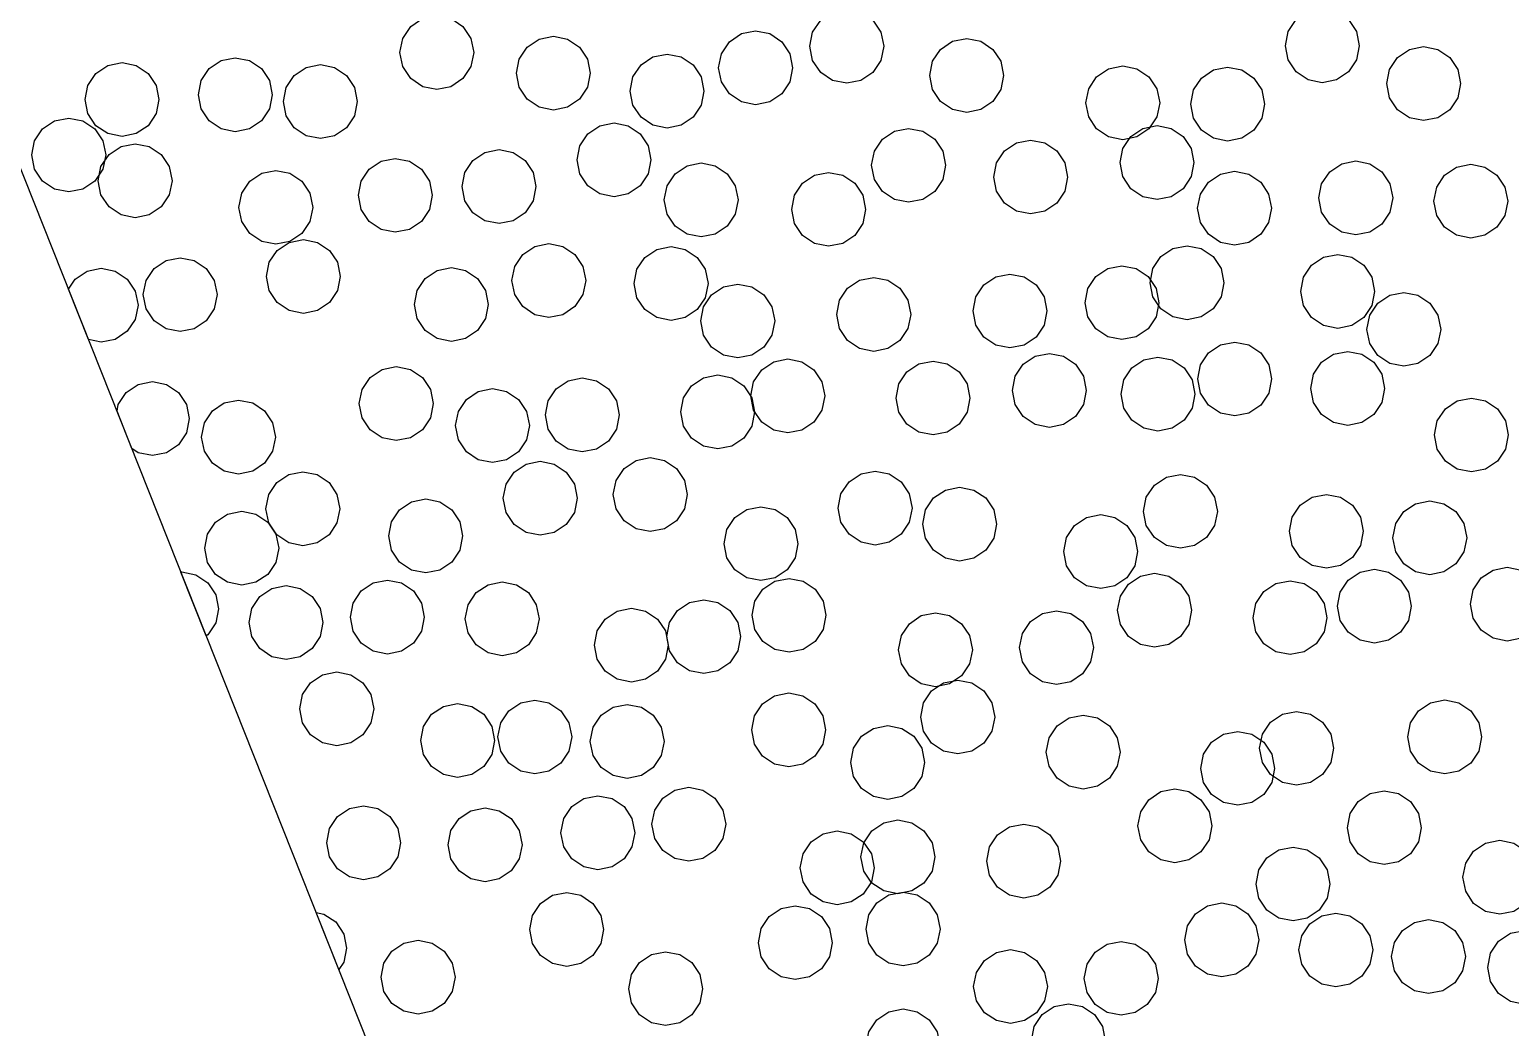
# Model space of a CAD drawing. Header units: millimetres. Extents: x 2 to 154, y 0 to 88.
# Drawn here: x 112.08 to 128.12, y 10.71 to 21.51 of the extents above; entities that cross this region are included whole.
import ezdxf

# ---------------------------------------------------------------- set-up
doc = ezdxf.new("R2010")
doc.units = ezdxf.units.MM
doc.layers.add('BORDER', color=3, linetype='Continuous')

msp = doc.modelspace()

# ---------------------------------------------------------------- linework, layer by layer
for points in [[(116.858, 21.11), (116.771, 20.98), (116.642, 20.893), (116.489, 20.863), (116.336, 20.893), (116.206, 20.98), (116.119, 21.11), (116.089, 21.263), (116.119, 21.416), (116.206, 21.546), (116.336, 21.633), (116.489, 21.663), (116.642, 21.633), (116.771, 21.546), (116.858, 21.416), (116.889, 21.263), (116.858, 21.11)], [(121.298, 21.178), (121.211, 21.048), (121.082, 20.961), (120.929, 20.931), (120.775, 20.961), (120.646, 21.048), (120.559, 21.178), (120.529, 21.331), (120.559, 21.484), (120.646, 21.613), (120.775, 21.7), (120.929, 21.731), (121.082, 21.7), (121.211, 21.613), (121.298, 21.484), (121.329, 21.331), (121.298, 21.178)], [(126.449, 21.183), (126.362, 21.054), (126.232, 20.967), (126.079, 20.936), (125.926, 20.967), (125.796, 21.054), (125.71, 21.183), (125.679, 21.336), (125.71, 21.489), (125.796, 21.619), (125.926, 21.706), (126.079, 21.736), (126.232, 21.706), (126.362, 21.619), (126.449, 21.489), (126.479, 21.336), (126.449, 21.183)], [(120.311, 20.944), (120.224, 20.814), (120.094, 20.728), (119.941, 20.697), (119.788, 20.728), (119.658, 20.814), (119.572, 20.944), (119.541, 21.097), (119.572, 21.25), (119.658, 21.38), (119.788, 21.467), (119.941, 21.497), (120.094, 21.467), (120.224, 21.38), (120.311, 21.25), (120.341, 21.097), (120.311, 20.944)], [(118.121, 20.886), (118.034, 20.757), (117.904, 20.67), (117.751, 20.639), (117.598, 20.67), (117.468, 20.757), (117.382, 20.886), (117.351, 21.039), (117.382, 21.192), (117.468, 21.322), (117.598, 21.409), (117.751, 21.439), (117.904, 21.409), (118.034, 21.322), (118.121, 21.192), (118.151, 21.039), (118.121, 20.886)], [(122.597, 20.862), (122.511, 20.732), (122.381, 20.645), (122.228, 20.615), (122.075, 20.645), (121.945, 20.732), (121.858, 20.862), (121.828, 21.015), (121.858, 21.168), (121.945, 21.297), (122.075, 21.384), (122.228, 21.415), (122.381, 21.384), (122.511, 21.297), (122.597, 21.168), (122.628, 21.015), (122.597, 20.862)], [(114.676, 20.653), (114.589, 20.523), (114.459, 20.437), (114.306, 20.406), (114.153, 20.437), (114.024, 20.523), (113.937, 20.653), (113.906, 20.806), (113.937, 20.959), (114.024, 21.089), (114.153, 21.176), (114.306, 21.206), (114.459, 21.176), (114.589, 21.089), (114.676, 20.959), (114.706, 20.806), (114.676, 20.653)], [(119.352, 20.692), (119.265, 20.562), (119.136, 20.476), (118.982, 20.445), (118.829, 20.476), (118.7, 20.562), (118.613, 20.692), (118.582, 20.845), (118.613, 20.998), (118.7, 21.128), (118.829, 21.215), (118.982, 21.245), (119.136, 21.215), (119.265, 21.128), (119.352, 20.998), (119.382, 20.845), (119.352, 20.692)], [(127.547, 20.773), (127.46, 20.644), (127.33, 20.557), (127.177, 20.527), (127.024, 20.557), (126.894, 20.644), (126.807, 20.773), (126.777, 20.927), (126.807, 21.08), (126.894, 21.209), (127.024, 21.296), (127.177, 21.327), (127.33, 21.296), (127.46, 21.209), (127.547, 21.08), (127.577, 20.927), (127.547, 20.773)], [(113.448, 20.601), (113.362, 20.471), (113.232, 20.385), (113.079, 20.354), (112.926, 20.385), (112.796, 20.471), (112.709, 20.601), (112.679, 20.754), (112.709, 20.907), (112.796, 21.037), (112.926, 21.124), (113.079, 21.154), (113.232, 21.124), (113.362, 21.037), (113.448, 20.907), (113.479, 20.754), (113.448, 20.601)], [(115.597, 20.579), (115.51, 20.449), (115.38, 20.362), (115.227, 20.332), (115.074, 20.362), (114.944, 20.449), (114.857, 20.579), (114.827, 20.732), (114.857, 20.885), (114.944, 21.015), (115.074, 21.101), (115.227, 21.132), (115.38, 21.101), (115.51, 21.015), (115.597, 20.885), (115.627, 20.732), (115.597, 20.579)], [(124.288, 20.565), (124.201, 20.436), (124.071, 20.349), (123.918, 20.318), (123.765, 20.349), (123.635, 20.436), (123.549, 20.565), (123.518, 20.718), (123.549, 20.871), (123.635, 21.001), (123.765, 21.088), (123.918, 21.118), (124.071, 21.088), (124.201, 21.001), (124.288, 20.871), (124.318, 20.718), (124.288, 20.565)], [(125.424, 20.551), (125.337, 20.422), (125.207, 20.335), (125.054, 20.305), (124.901, 20.335), (124.771, 20.422), (124.685, 20.551), (124.654, 20.705), (124.685, 20.858), (124.771, 20.987), (124.901, 21.074), (125.054, 21.105), (125.207, 21.074), (125.337, 20.987), (125.424, 20.858), (125.454, 20.705), (125.424, 20.551)], [(112.872, 20.001), (112.785, 19.871), (112.655, 19.785), (112.502, 19.754), (112.349, 19.785), (112.219, 19.871), (112.132, 20.001), (112.102, 20.154), (112.132, 20.307), (112.219, 20.437), (112.349, 20.524), (112.502, 20.554), (112.655, 20.524), (112.785, 20.437), (112.872, 20.307), (112.902, 20.154), (112.872, 20.001)], [(118.777, 19.948), (118.691, 19.819), (118.561, 19.732), (118.408, 19.701), (118.255, 19.732), (118.125, 19.819), (118.038, 19.948), (118.008, 20.101), (118.038, 20.254), (118.125, 20.384), (118.255, 20.471), (118.408, 20.501), (118.561, 20.471), (118.691, 20.384), (118.777, 20.254), (118.808, 20.101), (118.777, 19.948)], [(121.968, 19.889), (121.881, 19.76), (121.751, 19.673), (121.598, 19.642), (121.445, 19.673), (121.315, 19.76), (121.229, 19.889), (121.198, 20.042), (121.229, 20.195), (121.315, 20.325), (121.445, 20.412), (121.598, 20.442), (121.751, 20.412), (121.881, 20.325), (121.968, 20.195), (121.998, 20.042), (121.968, 19.889)], [(124.659, 19.919), (124.572, 19.789), (124.442, 19.702), (124.289, 19.672), (124.136, 19.702), (124.006, 19.789), (123.92, 19.919), (123.889, 20.072), (123.92, 20.225), (124.006, 20.355), (124.136, 20.442), (124.289, 20.472), (124.442, 20.442), (124.572, 20.355), (124.659, 20.225), (124.689, 20.072), (124.659, 19.919)], [(113.59, 19.722), (113.504, 19.593), (113.374, 19.506), (113.221, 19.475), (113.068, 19.506), (112.938, 19.593), (112.851, 19.722), (112.821, 19.875), (112.851, 20.029), (112.938, 20.158), (113.068, 20.245), (113.221, 20.275), (113.374, 20.245), (113.504, 20.158), (113.59, 20.029), (113.621, 19.875), (113.59, 19.722)], [(117.532, 19.659), (117.445, 19.529), (117.315, 19.442), (117.162, 19.412), (117.009, 19.442), (116.879, 19.529), (116.793, 19.659), (116.762, 19.812), (116.793, 19.965), (116.879, 20.095), (117.009, 20.181), (117.162, 20.212), (117.315, 20.181), (117.445, 20.095), (117.532, 19.965), (117.562, 19.812), (117.532, 19.659)], [(123.29, 19.762), (123.203, 19.633), (123.073, 19.546), (122.92, 19.515), (122.767, 19.546), (122.638, 19.633), (122.551, 19.762), (122.52, 19.915), (122.551, 20.068), (122.638, 20.198), (122.767, 20.285), (122.92, 20.315), (123.073, 20.285), (123.203, 20.198), (123.29, 20.068), (123.32, 19.915), (123.29, 19.762)], [(116.409, 19.563), (116.322, 19.434), (116.192, 19.347), (116.039, 19.317), (115.886, 19.347), (115.756, 19.434), (115.67, 19.563), (115.639, 19.717), (115.67, 19.87), (115.756, 19.999), (115.886, 20.086), (116.039, 20.117), (116.192, 20.086), (116.322, 19.999), (116.409, 19.87), (116.439, 19.717), (116.409, 19.563)], [(119.721, 19.514), (119.635, 19.384), (119.505, 19.298), (119.352, 19.267), (119.199, 19.298), (119.069, 19.384), (118.982, 19.514), (118.952, 19.667), (118.982, 19.82), (119.069, 19.95), (119.199, 20.037), (119.352, 20.067), (119.505, 20.037), (119.635, 19.95), (119.721, 19.82), (119.752, 19.667), (119.721, 19.514)], [(126.811, 19.536), (126.725, 19.406), (126.595, 19.319), (126.442, 19.289), (126.289, 19.319), (126.159, 19.406), (126.072, 19.536), (126.042, 19.689), (126.072, 19.842), (126.159, 19.972), (126.289, 20.059), (126.442, 20.089), (126.595, 20.059), (126.725, 19.972), (126.811, 19.842), (126.842, 19.689), (126.811, 19.536)], [(128.057, 19.5), (127.97, 19.371), (127.84, 19.284), (127.687, 19.253), (127.534, 19.284), (127.404, 19.371), (127.318, 19.5), (127.287, 19.653), (127.318, 19.806), (127.404, 19.936), (127.534, 20.023), (127.687, 20.053), (127.84, 20.023), (127.97, 19.936), (128.057, 19.806), (128.087, 19.653), (128.057, 19.5)], [(115.114, 19.433), (115.028, 19.304), (114.898, 19.217), (114.745, 19.187), (114.592, 19.217), (114.462, 19.304), (114.375, 19.433), (114.345, 19.587), (114.375, 19.74), (114.462, 19.869), (114.592, 19.956), (114.745, 19.987), (114.898, 19.956), (115.028, 19.869), (115.114, 19.74), (115.145, 19.587), (115.114, 19.433)], [(121.102, 19.412), (121.015, 19.282), (120.885, 19.196), (120.732, 19.165), (120.579, 19.196), (120.449, 19.282), (120.363, 19.412), (120.332, 19.565), (120.363, 19.718), (120.449, 19.848), (120.579, 19.935), (120.732, 19.965), (120.885, 19.935), (121.015, 19.848), (121.102, 19.718), (121.132, 19.565), (121.102, 19.412)], [(125.498, 19.424), (125.412, 19.295), (125.282, 19.208), (125.129, 19.177), (124.976, 19.208), (124.846, 19.295), (124.759, 19.424), (124.729, 19.577), (124.759, 19.731), (124.846, 19.86), (124.976, 19.947), (125.129, 19.977), (125.282, 19.947), (125.412, 19.86), (125.498, 19.731), (125.529, 19.577), (125.498, 19.424)], [(115.412, 18.685), (115.326, 18.556), (115.196, 18.469), (115.043, 18.438), (114.89, 18.469), (114.76, 18.556), (114.673, 18.685), (114.643, 18.838), (114.673, 18.992), (114.76, 19.121), (114.89, 19.208), (115.043, 19.238), (115.196, 19.208), (115.326, 19.121), (115.412, 18.992), (115.443, 18.838), (115.412, 18.685)], [(118.071, 18.642), (117.984, 18.512), (117.855, 18.425), (117.702, 18.395), (117.549, 18.425), (117.419, 18.512), (117.332, 18.642), (117.302, 18.795), (117.332, 18.948), (117.419, 19.077), (117.549, 19.164), (117.702, 19.195), (117.855, 19.164), (117.984, 19.077), (118.071, 18.948), (118.102, 18.795), (118.071, 18.642)], [(119.395, 18.609), (119.309, 18.48), (119.179, 18.393), (119.026, 18.362), (118.873, 18.393), (118.743, 18.48), (118.656, 18.609), (118.626, 18.762), (118.656, 18.916), (118.743, 19.045), (118.873, 19.132), (119.026, 19.162), (119.179, 19.132), (119.309, 19.045), (119.395, 18.916), (119.426, 18.762), (119.395, 18.609)], [(124.983, 18.618), (124.896, 18.489), (124.767, 18.402), (124.614, 18.371), (124.461, 18.402), (124.331, 18.489), (124.244, 18.618), (124.214, 18.771), (124.244, 18.924), (124.331, 19.054), (124.461, 19.141), (124.614, 19.171), (124.767, 19.141), (124.896, 19.054), (124.983, 18.924), (125.014, 18.771), (124.983, 18.618)], [(112.499, 18.703), (112.571, 18.81), (112.7, 18.897), (112.853, 18.928), (113.006, 18.897), (113.136, 18.81), (113.223, 18.681), (113.253, 18.528), (113.223, 18.374), (113.136, 18.245), (113.006, 18.158), (112.853, 18.128), (112.717, 18.155), (112.499, 18.703)], [(114.078, 18.489), (113.992, 18.359), (113.862, 18.273), (113.709, 18.242), (113.556, 18.273), (113.426, 18.359), (113.339, 18.489), (113.309, 18.642), (113.339, 18.795), (113.426, 18.925), (113.556, 19.012), (113.709, 19.042), (113.862, 19.012), (113.992, 18.925), (114.078, 18.795), (114.109, 18.642), (114.078, 18.489)], [(117.016, 18.382), (116.929, 18.252), (116.799, 18.166), (116.646, 18.135), (116.493, 18.166), (116.363, 18.252), (116.276, 18.382), (116.246, 18.535), (116.276, 18.688), (116.363, 18.818), (116.493, 18.905), (116.646, 18.935), (116.799, 18.905), (116.929, 18.818), (117.016, 18.688), (117.046, 18.535), (117.016, 18.382)], [(124.278, 18.402), (124.192, 18.272), (124.062, 18.186), (123.909, 18.155), (123.756, 18.186), (123.626, 18.272), (123.539, 18.402), (123.509, 18.555), (123.539, 18.708), (123.626, 18.838), (123.756, 18.925), (123.909, 18.955), (124.062, 18.925), (124.192, 18.838), (124.278, 18.708), (124.309, 18.555), (124.278, 18.402)], [(126.615, 18.524), (126.529, 18.394), (126.399, 18.307), (126.246, 18.277), (126.093, 18.307), (125.963, 18.394), (125.876, 18.524), (125.846, 18.677), (125.876, 18.83), (125.963, 18.96), (126.093, 19.047), (126.246, 19.077), (126.399, 19.047), (126.529, 18.96), (126.615, 18.83), (126.646, 18.677), (126.615, 18.524)], [(121.591, 18.275), (121.504, 18.145), (121.374, 18.059), (121.221, 18.028), (121.068, 18.059), (120.938, 18.145), (120.851, 18.275), (120.821, 18.428), (120.851, 18.581), (120.938, 18.711), (121.068, 18.798), (121.221, 18.828), (121.374, 18.798), (121.504, 18.711), (121.591, 18.581), (121.621, 18.428), (121.591, 18.275)], [(123.066, 18.312), (122.979, 18.182), (122.849, 18.095), (122.696, 18.065), (122.543, 18.095), (122.413, 18.182), (122.326, 18.312), (122.296, 18.465), (122.326, 18.618), (122.413, 18.748), (122.543, 18.834), (122.696, 18.865), (122.849, 18.834), (122.979, 18.748), (123.066, 18.618), (123.096, 18.465), (123.066, 18.312)], [(120.117, 18.204), (120.031, 18.074), (119.901, 17.988), (119.748, 17.957), (119.595, 17.988), (119.465, 18.074), (119.378, 18.204), (119.348, 18.357), (119.378, 18.51), (119.465, 18.64), (119.595, 18.727), (119.748, 18.757), (119.901, 18.727), (120.031, 18.64), (120.117, 18.51), (120.148, 18.357), (120.117, 18.204)], [(127.332, 18.113), (127.245, 17.983), (127.115, 17.896), (126.962, 17.866), (126.809, 17.896), (126.679, 17.983), (126.593, 18.113), (126.562, 18.266), (126.593, 18.419), (126.679, 18.549), (126.809, 18.636), (126.962, 18.666), (127.115, 18.636), (127.245, 18.549), (127.332, 18.419), (127.362, 18.266), (127.332, 18.113)], [(125.499, 17.576), (125.413, 17.446), (125.283, 17.359), (125.13, 17.329), (124.977, 17.359), (124.847, 17.446), (124.76, 17.576), (124.73, 17.729), (124.76, 17.882), (124.847, 18.012), (124.977, 18.099), (125.13, 18.129), (125.283, 18.099), (125.413, 18.012), (125.499, 17.882), (125.53, 17.729), (125.499, 17.576)], [(123.492, 17.452), (123.406, 17.322), (123.276, 17.236), (123.123, 17.205), (122.97, 17.236), (122.84, 17.322), (122.753, 17.452), (122.723, 17.605), (122.753, 17.758), (122.84, 17.888), (122.97, 17.975), (123.123, 18.005), (123.276, 17.975), (123.406, 17.888), (123.492, 17.758), (123.523, 17.605), (123.492, 17.452)], [(124.669, 17.412), (124.582, 17.283), (124.452, 17.196), (124.299, 17.165), (124.146, 17.196), (124.016, 17.283), (123.93, 17.412), (123.899, 17.565), (123.93, 17.719), (124.016, 17.848), (124.146, 17.935), (124.299, 17.965), (124.452, 17.935), (124.582, 17.848), (124.669, 17.719), (124.699, 17.565), (124.669, 17.412)], [(126.723, 17.474), (126.637, 17.345), (126.507, 17.258), (126.354, 17.227), (126.201, 17.258), (126.071, 17.345), (125.984, 17.474), (125.954, 17.627), (125.984, 17.78), (126.071, 17.91), (126.201, 17.997), (126.354, 18.027), (126.507, 17.997), (126.637, 17.91), (126.723, 17.78), (126.754, 17.627), (126.723, 17.474)], [(116.419, 17.31), (116.332, 17.18), (116.202, 17.093), (116.049, 17.063), (115.896, 17.093), (115.766, 17.18), (115.68, 17.31), (115.649, 17.463), (115.68, 17.616), (115.766, 17.745), (115.896, 17.832), (116.049, 17.863), (116.202, 17.832), (116.332, 17.745), (116.419, 17.616), (116.449, 17.463), (116.419, 17.31)], [(120.659, 17.393), (120.573, 17.263), (120.443, 17.176), (120.29, 17.146), (120.137, 17.176), (120.007, 17.263), (119.92, 17.393), (119.89, 17.546), (119.92, 17.699), (120.007, 17.828), (120.137, 17.915), (120.29, 17.946), (120.443, 17.915), (120.573, 17.828), (120.659, 17.699), (120.69, 17.546), (120.659, 17.393)], [(122.232, 17.37), (122.145, 17.24), (122.016, 17.153), (121.863, 17.123), (121.71, 17.153), (121.58, 17.24), (121.493, 17.37), (121.463, 17.523), (121.493, 17.676), (121.58, 17.806), (121.71, 17.892), (121.863, 17.923), (122.016, 17.892), (122.145, 17.806), (122.232, 17.676), (122.263, 17.523), (122.232, 17.37)], [(113.025, 17.382), (113.039, 17.453), (113.125, 17.583), (113.255, 17.669), (113.408, 17.7), (113.561, 17.669), (113.691, 17.583), (113.778, 17.453), (113.808, 17.3), (113.778, 17.147), (113.691, 17.017), (113.561, 16.93), (113.408, 16.9), (113.255, 16.93), (113.186, 16.976), (113.025, 17.382)], [(118.433, 17.187), (118.347, 17.057), (118.217, 16.971), (118.064, 16.94), (117.911, 16.971), (117.781, 17.057), (117.694, 17.187), (117.664, 17.34), (117.694, 17.493), (117.781, 17.623), (117.911, 17.71), (118.064, 17.74), (118.217, 17.71), (118.347, 17.623), (118.433, 17.493), (118.464, 17.34), (118.433, 17.187)], [(119.901, 17.22), (119.814, 17.09), (119.684, 17.003), (119.531, 16.973), (119.378, 17.003), (119.248, 17.09), (119.162, 17.22), (119.131, 17.373), (119.162, 17.526), (119.248, 17.655), (119.378, 17.742), (119.531, 17.773), (119.684, 17.742), (119.814, 17.655), (119.901, 17.526), (119.931, 17.373), (119.901, 17.22)], [(114.71, 16.947), (114.623, 16.817), (114.494, 16.73), (114.341, 16.7), (114.187, 16.73), (114.058, 16.817), (113.971, 16.947), (113.941, 17.1), (113.971, 17.253), (114.058, 17.383), (114.187, 17.469), (114.341, 17.5), (114.494, 17.469), (114.623, 17.383), (114.71, 17.253), (114.741, 17.1), (114.71, 16.947)], [(117.461, 17.072), (117.374, 16.942), (117.245, 16.855), (117.091, 16.825), (116.938, 16.855), (116.809, 16.942), (116.722, 17.072), (116.691, 17.225), (116.722, 17.378), (116.809, 17.508), (116.938, 17.594), (117.091, 17.625), (117.245, 17.594), (117.374, 17.508), (117.461, 17.378), (117.491, 17.225), (117.461, 17.072)], [(128.064, 16.97), (127.977, 16.84), (127.848, 16.754), (127.694, 16.723), (127.541, 16.754), (127.412, 16.84), (127.325, 16.97), (127.294, 17.123), (127.325, 17.276), (127.412, 17.406), (127.541, 17.493), (127.694, 17.523), (127.848, 17.493), (127.977, 17.406), (128.064, 17.276), (128.094, 17.123), (128.064, 16.97)], [(119.17, 16.325), (119.083, 16.195), (118.953, 16.108), (118.8, 16.078), (118.647, 16.108), (118.517, 16.195), (118.431, 16.325), (118.4, 16.478), (118.431, 16.631), (118.517, 16.76), (118.647, 16.847), (118.8, 16.878), (118.953, 16.847), (119.083, 16.76), (119.17, 16.631), (119.2, 16.478), (119.17, 16.325)], [(115.407, 16.171), (115.321, 16.041), (115.191, 15.954), (115.038, 15.924), (114.885, 15.954), (114.755, 16.041), (114.668, 16.171), (114.638, 16.324), (114.668, 16.477), (114.755, 16.607), (114.885, 16.694), (115.038, 16.724), (115.191, 16.694), (115.321, 16.607), (115.407, 16.477), (115.438, 16.324), (115.407, 16.171)], [(117.978, 16.285), (117.891, 16.155), (117.761, 16.068), (117.608, 16.038), (117.455, 16.068), (117.325, 16.155), (117.238, 16.285), (117.208, 16.438), (117.238, 16.591), (117.325, 16.721), (117.455, 16.807), (117.608, 16.838), (117.761, 16.807), (117.891, 16.721), (117.978, 16.591), (118.008, 16.438), (117.978, 16.285)], [(121.605, 16.178), (121.518, 16.048), (121.389, 15.962), (121.236, 15.931), (121.083, 15.962), (120.953, 16.048), (120.866, 16.178), (120.836, 16.331), (120.866, 16.484), (120.953, 16.614), (121.083, 16.701), (121.236, 16.731), (121.389, 16.701), (121.518, 16.614), (121.605, 16.484), (121.636, 16.331), (121.605, 16.178)], [(124.912, 16.143), (124.826, 16.013), (124.696, 15.926), (124.543, 15.896), (124.39, 15.926), (124.26, 16.013), (124.173, 16.143), (124.143, 16.296), (124.173, 16.449), (124.26, 16.579), (124.39, 16.665), (124.543, 16.696), (124.696, 16.665), (124.826, 16.579), (124.912, 16.449), (124.943, 16.296), (124.912, 16.143)], [(122.521, 16.005), (122.434, 15.875), (122.304, 15.788), (122.151, 15.758), (121.998, 15.788), (121.869, 15.875), (121.782, 16.005), (121.751, 16.158), (121.782, 16.311), (121.869, 16.441), (121.998, 16.527), (122.151, 16.558), (122.304, 16.527), (122.434, 16.441), (122.521, 16.311), (122.551, 16.158), (122.521, 16.005)], [(116.737, 15.877), (116.651, 15.747), (116.521, 15.66), (116.368, 15.63), (116.215, 15.66), (116.085, 15.747), (115.998, 15.877), (115.968, 16.03), (115.998, 16.183), (116.085, 16.313), (116.215, 16.4), (116.368, 16.43), (116.521, 16.4), (116.651, 16.313), (116.737, 16.183), (116.768, 16.03), (116.737, 15.877)], [(126.493, 15.927), (126.406, 15.797), (126.276, 15.711), (126.123, 15.68), (125.97, 15.711), (125.84, 15.797), (125.754, 15.927), (125.723, 16.08), (125.754, 16.233), (125.84, 16.363), (125.97, 16.45), (126.123, 16.48), (126.276, 16.45), (126.406, 16.363), (126.493, 16.233), (126.523, 16.08), (126.493, 15.927)], [(127.613, 15.857), (127.526, 15.727), (127.397, 15.64), (127.244, 15.61), (127.09, 15.64), (126.961, 15.727), (126.874, 15.857), (126.844, 16.01), (126.874, 16.163), (126.961, 16.293), (127.09, 16.379), (127.244, 16.41), (127.397, 16.379), (127.526, 16.293), (127.613, 16.163), (127.644, 16.01), (127.613, 15.857)], [(114.746, 15.744), (114.659, 15.614), (114.529, 15.528), (114.376, 15.497), (114.223, 15.528), (114.093, 15.614), (114.006, 15.744), (113.976, 15.897), (114.006, 16.05), (114.093, 16.18), (114.223, 16.267), (114.376, 16.297), (114.529, 16.267), (114.659, 16.18), (114.746, 16.05), (114.776, 15.897), (114.746, 15.744)], [(120.369, 15.793), (120.282, 15.663), (120.152, 15.577), (119.999, 15.546), (119.846, 15.577), (119.717, 15.663), (119.63, 15.793), (119.599, 15.946), (119.63, 16.099), (119.717, 16.229), (119.846, 16.316), (119.999, 16.346), (120.152, 16.316), (120.282, 16.229), (120.369, 16.099), (120.399, 15.946), (120.369, 15.793)], [(124.048, 15.708), (123.961, 15.578), (123.832, 15.491), (123.679, 15.461), (123.526, 15.491), (123.396, 15.578), (123.309, 15.708), (123.279, 15.861), (123.309, 16.014), (123.396, 16.144), (123.526, 16.231), (123.679, 16.261), (123.832, 16.231), (123.961, 16.144), (124.048, 16.014), (124.079, 15.861), (124.048, 15.708)], [(113.717, 15.639), (113.725, 15.641), (113.878, 15.61), (114.008, 15.524), (114.095, 15.394), (114.125, 15.241), (114.095, 15.088), (114.008, 14.958), (113.992, 14.947), (113.717, 15.639)], [(120.672, 15.018), (120.586, 14.888), (120.456, 14.801), (120.303, 14.771), (120.15, 14.801), (120.02, 14.888), (119.933, 15.018), (119.903, 15.171), (119.933, 15.324), (120.02, 15.453), (120.15, 15.54), (120.303, 15.571), (120.456, 15.54), (120.586, 15.453), (120.672, 15.324), (120.703, 15.171), (120.672, 15.018)], [(124.632, 15.073), (124.545, 14.943), (124.416, 14.856), (124.262, 14.826), (124.109, 14.856), (123.98, 14.943), (123.893, 15.073), (123.862, 15.226), (123.893, 15.379), (123.98, 15.509), (124.109, 15.596), (124.262, 15.626), (124.416, 15.596), (124.545, 15.509), (124.632, 15.379), (124.662, 15.226), (124.632, 15.073)], [(127.012, 15.116), (126.926, 14.987), (126.796, 14.9), (126.643, 14.87), (126.49, 14.9), (126.36, 14.987), (126.273, 15.116), (126.243, 15.27), (126.273, 15.423), (126.36, 15.552), (126.49, 15.639), (126.643, 15.67), (126.796, 15.639), (126.926, 15.552), (127.012, 15.423), (127.043, 15.27), (127.012, 15.116)], [(128.452, 15.139), (128.366, 15.009), (128.236, 14.922), (128.083, 14.892), (127.93, 14.922), (127.8, 15.009), (127.713, 15.139), (127.683, 15.292), (127.713, 15.445), (127.8, 15.575), (127.93, 15.661), (128.083, 15.692), (128.236, 15.661), (128.366, 15.575), (128.452, 15.445), (128.483, 15.292), (128.452, 15.139)], [(115.225, 14.94), (115.138, 14.81), (115.008, 14.723), (114.855, 14.693), (114.702, 14.723), (114.572, 14.81), (114.486, 14.94), (114.455, 15.093), (114.486, 15.246), (114.572, 15.376), (114.702, 15.462), (114.855, 15.493), (115.008, 15.462), (115.138, 15.376), (115.225, 15.246), (115.255, 15.093), (115.225, 14.94)], [(116.323, 14.998), (116.236, 14.868), (116.106, 14.781), (115.953, 14.751), (115.8, 14.781), (115.67, 14.868), (115.584, 14.998), (115.553, 15.151), (115.584, 15.304), (115.67, 15.434), (115.8, 15.521), (115.953, 15.551), (116.106, 15.521), (116.236, 15.434), (116.323, 15.304), (116.353, 15.151), (116.323, 14.998)], [(117.566, 14.98), (117.48, 14.85), (117.35, 14.763), (117.197, 14.733), (117.044, 14.763), (116.914, 14.85), (116.827, 14.98), (116.797, 15.133), (116.827, 15.286), (116.914, 15.416), (117.044, 15.502), (117.197, 15.533), (117.35, 15.502), (117.48, 15.416), (117.566, 15.286), (117.597, 15.133), (117.566, 14.98)], [(126.1, 14.992), (126.013, 14.862), (125.883, 14.775), (125.73, 14.745), (125.577, 14.775), (125.447, 14.862), (125.361, 14.992), (125.33, 15.145), (125.361, 15.298), (125.447, 15.427), (125.577, 15.514), (125.73, 15.545), (125.883, 15.514), (126.013, 15.427), (126.1, 15.298), (126.13, 15.145), (126.1, 14.992)], [(118.965, 14.695), (118.879, 14.565), (118.749, 14.478), (118.596, 14.448), (118.443, 14.478), (118.313, 14.565), (118.226, 14.695), (118.196, 14.848), (118.226, 15.001), (118.313, 15.13), (118.443, 15.217), (118.596, 15.248), (118.749, 15.217), (118.879, 15.13), (118.965, 15.001), (118.996, 14.848), (118.965, 14.695)], [(119.748, 14.787), (119.662, 14.658), (119.532, 14.571), (119.379, 14.54), (119.226, 14.571), (119.096, 14.658), (119.009, 14.787), (118.979, 14.94), (119.009, 15.093), (119.096, 15.223), (119.226, 15.31), (119.379, 15.34), (119.532, 15.31), (119.662, 15.223), (119.748, 15.093), (119.779, 14.94), (119.748, 14.787)], [(122.259, 14.644), (122.172, 14.515), (122.042, 14.428), (121.889, 14.398), (121.736, 14.428), (121.607, 14.515), (121.52, 14.644), (121.489, 14.798), (121.52, 14.951), (121.607, 15.08), (121.736, 15.167), (121.889, 15.198), (122.042, 15.167), (122.172, 15.08), (122.259, 14.951), (122.289, 14.798), (122.259, 14.644)], [(123.57, 14.668), (123.483, 14.538), (123.354, 14.451), (123.201, 14.421), (123.048, 14.451), (122.918, 14.538), (122.831, 14.668), (122.801, 14.821), (122.831, 14.974), (122.918, 15.104), (123.048, 15.19), (123.201, 15.221), (123.354, 15.19), (123.483, 15.104), (123.57, 14.974), (123.601, 14.821), (123.57, 14.668)], [(115.775, 14.006), (115.688, 13.876), (115.558, 13.789), (115.405, 13.759), (115.252, 13.789), (115.122, 13.876), (115.035, 14.006), (115.005, 14.159), (115.035, 14.312), (115.122, 14.441), (115.252, 14.528), (115.405, 14.559), (115.558, 14.528), (115.688, 14.441), (115.775, 14.312), (115.805, 14.159), (115.775, 14.006)], [(122.5, 13.917), (122.413, 13.787), (122.284, 13.7), (122.131, 13.67), (121.977, 13.7), (121.848, 13.787), (121.761, 13.917), (121.731, 14.07), (121.761, 14.223), (121.848, 14.353), (121.977, 14.439), (122.131, 14.47), (122.284, 14.439), (122.413, 14.353), (122.5, 14.223), (122.531, 14.07), (122.5, 13.917)], [(120.669, 13.776), (120.582, 13.647), (120.453, 13.56), (120.3, 13.53), (120.147, 13.56), (120.017, 13.647), (119.93, 13.776), (119.9, 13.93), (119.93, 14.083), (120.017, 14.212), (120.147, 14.299), (120.3, 14.33), (120.453, 14.299), (120.582, 14.212), (120.669, 14.083), (120.7, 13.93), (120.669, 13.776)], [(117.084, 13.663), (116.997, 13.533), (116.867, 13.446), (116.714, 13.416), (116.561, 13.446), (116.432, 13.533), (116.345, 13.663), (116.314, 13.816), (116.345, 13.969), (116.432, 14.099), (116.561, 14.185), (116.714, 14.216), (116.867, 14.185), (116.997, 14.099), (117.084, 13.969), (117.114, 13.816), (117.084, 13.663)], [(117.92, 13.701), (117.833, 13.571), (117.703, 13.484), (117.55, 13.454), (117.397, 13.484), (117.267, 13.571), (117.181, 13.701), (117.15, 13.854), (117.181, 14.007), (117.267, 14.137), (117.397, 14.224), (117.55, 14.254), (117.703, 14.224), (117.833, 14.137), (117.92, 14.007), (117.95, 13.854), (117.92, 13.701)], [(118.92, 13.653), (118.833, 13.523), (118.704, 13.437), (118.551, 13.406), (118.397, 13.437), (118.268, 13.523), (118.181, 13.653), (118.151, 13.806), (118.181, 13.959), (118.268, 14.089), (118.397, 14.176), (118.551, 14.206), (118.704, 14.176), (118.833, 14.089), (118.92, 13.959), (118.951, 13.806), (118.92, 13.653)], [(126.17, 13.578), (126.083, 13.448), (125.953, 13.362), (125.8, 13.331), (125.647, 13.362), (125.517, 13.448), (125.43, 13.578), (125.4, 13.731), (125.43, 13.884), (125.517, 14.014), (125.647, 14.101), (125.8, 14.131), (125.953, 14.101), (126.083, 14.014), (126.17, 13.884), (126.2, 13.731), (126.17, 13.578)], [(127.774, 13.702), (127.687, 13.572), (127.558, 13.485), (127.405, 13.455), (127.251, 13.485), (127.122, 13.572), (127.035, 13.702), (127.005, 13.855), (127.035, 14.008), (127.122, 14.138), (127.251, 14.224), (127.405, 14.255), (127.558, 14.224), (127.687, 14.138), (127.774, 14.008), (127.805, 13.855), (127.774, 13.702)], [(121.742, 13.425), (121.655, 13.295), (121.525, 13.208), (121.372, 13.178), (121.219, 13.208), (121.089, 13.295), (121.003, 13.425), (120.972, 13.578), (121.003, 13.731), (121.089, 13.861), (121.219, 13.947), (121.372, 13.978), (121.525, 13.947), (121.655, 13.861), (121.742, 13.731), (121.772, 13.578), (121.742, 13.425)], [(123.859, 13.537), (123.773, 13.407), (123.643, 13.321), (123.49, 13.29), (123.337, 13.321), (123.207, 13.407), (123.12, 13.537), (123.09, 13.69), (123.12, 13.843), (123.207, 13.973), (123.337, 14.06), (123.49, 14.09), (123.643, 14.06), (123.773, 13.973), (123.859, 13.843), (123.89, 13.69), (123.859, 13.537)], [(125.532, 13.361), (125.446, 13.231), (125.316, 13.145), (125.163, 13.114), (125.01, 13.145), (124.88, 13.231), (124.793, 13.361), (124.763, 13.514), (124.793, 13.667), (124.88, 13.797), (125.01, 13.884), (125.163, 13.914), (125.316, 13.884), (125.446, 13.797), (125.532, 13.667), (125.563, 13.514), (125.532, 13.361)], [(118.602, 12.664), (118.516, 12.534), (118.386, 12.448), (118.233, 12.417), (118.08, 12.448), (117.95, 12.534), (117.863, 12.664), (117.833, 12.817), (117.863, 12.97), (117.95, 13.1), (118.08, 13.187), (118.233, 13.217), (118.386, 13.187), (118.516, 13.1), (118.602, 12.97), (118.633, 12.817), (118.602, 12.664)], [(119.588, 12.756), (119.501, 12.626), (119.371, 12.54), (119.218, 12.509), (119.065, 12.54), (118.935, 12.626), (118.849, 12.756), (118.818, 12.909), (118.849, 13.062), (118.935, 13.192), (119.065, 13.279), (119.218, 13.309), (119.371, 13.279), (119.501, 13.192), (119.588, 13.062), (119.618, 12.909), (119.588, 12.756)], [(124.852, 12.739), (124.765, 12.61), (124.635, 12.523), (124.482, 12.492), (124.329, 12.523), (124.199, 12.61), (124.112, 12.739), (124.082, 12.892), (124.112, 13.045), (124.199, 13.175), (124.329, 13.262), (124.482, 13.292), (124.635, 13.262), (124.765, 13.175), (124.852, 13.045), (124.882, 12.892), (124.852, 12.739)], [(127.12, 12.719), (127.034, 12.589), (126.904, 12.503), (126.751, 12.472), (126.598, 12.503), (126.468, 12.589), (126.381, 12.719), (126.351, 12.872), (126.381, 13.025), (126.468, 13.155), (126.598, 13.242), (126.751, 13.272), (126.904, 13.242), (127.034, 13.155), (127.12, 13.025), (127.151, 12.872), (127.12, 12.719)], [(116.066, 12.556), (115.979, 12.426), (115.849, 12.34), (115.696, 12.309), (115.543, 12.34), (115.413, 12.426), (115.327, 12.556), (115.296, 12.709), (115.327, 12.862), (115.413, 12.992), (115.543, 13.079), (115.696, 13.109), (115.849, 13.079), (115.979, 12.992), (116.066, 12.862), (116.096, 12.709), (116.066, 12.556)], [(117.381, 12.534), (117.294, 12.404), (117.165, 12.317), (117.012, 12.287), (116.858, 12.317), (116.729, 12.404), (116.642, 12.534), (116.612, 12.687), (116.642, 12.84), (116.729, 12.97), (116.858, 13.056), (117.012, 13.087), (117.165, 13.056), (117.294, 12.97), (117.381, 12.84), (117.412, 12.687), (117.381, 12.534)], [(121.195, 12.284), (121.108, 12.154), (120.978, 12.068), (120.825, 12.037), (120.672, 12.068), (120.542, 12.154), (120.455, 12.284), (120.425, 12.437), (120.455, 12.59), (120.542, 12.72), (120.672, 12.807), (120.825, 12.837), (120.978, 12.807), (121.108, 12.72), (121.195, 12.59), (121.225, 12.437), (121.195, 12.284)], [(121.852, 12.403), (121.765, 12.273), (121.635, 12.187), (121.482, 12.156), (121.329, 12.187), (121.199, 12.273), (121.113, 12.403), (121.082, 12.556), (121.113, 12.709), (121.199, 12.839), (121.329, 12.926), (121.482, 12.956), (121.635, 12.926), (121.765, 12.839), (121.852, 12.709), (121.882, 12.556), (121.852, 12.403)], [(123.215, 12.357), (123.128, 12.227), (122.998, 12.141), (122.845, 12.11), (122.692, 12.141), (122.562, 12.227), (122.476, 12.357), (122.445, 12.51), (122.476, 12.663), (122.562, 12.793), (122.692, 12.88), (122.845, 12.91), (122.998, 12.88), (123.128, 12.793), (123.215, 12.663), (123.245, 12.51), (123.215, 12.357)], [(128.371, 12.183), (128.284, 12.053), (128.154, 11.966), (128.001, 11.936), (127.848, 11.966), (127.718, 12.053), (127.632, 12.183), (127.601, 12.336), (127.632, 12.489), (127.718, 12.619), (127.848, 12.705), (128.001, 12.736), (128.154, 12.705), (128.284, 12.619), (128.371, 12.489), (128.401, 12.336), (128.371, 12.183)], [(126.132, 12.109), (126.045, 11.979), (125.915, 11.892), (125.762, 11.862), (125.609, 11.892), (125.479, 11.979), (125.393, 12.109), (125.362, 12.262), (125.393, 12.415), (125.479, 12.545), (125.609, 12.631), (125.762, 12.662), (125.915, 12.631), (126.045, 12.545), (126.132, 12.415), (126.162, 12.262), (126.132, 12.109)], [(118.265, 11.617), (118.178, 11.488), (118.048, 11.401), (117.895, 11.37), (117.742, 11.401), (117.612, 11.488), (117.526, 11.617), (117.495, 11.77), (117.526, 11.923), (117.612, 12.053), (117.742, 12.14), (117.895, 12.17), (118.048, 12.14), (118.178, 12.053), (118.265, 11.923), (118.295, 11.77), (118.265, 11.617)], [(121.909, 11.622), (121.822, 11.493), (121.692, 11.406), (121.539, 11.375), (121.386, 11.406), (121.256, 11.493), (121.169, 11.622), (121.139, 11.775), (121.169, 11.928), (121.256, 12.058), (121.386, 12.145), (121.539, 12.175), (121.692, 12.145), (121.822, 12.058), (121.909, 11.928), (121.939, 11.775), (121.909, 11.622)], [(125.359, 11.504), (125.273, 11.374), (125.143, 11.288), (124.99, 11.257), (124.837, 11.288), (124.707, 11.374), (124.62, 11.504), (124.59, 11.657), (124.62, 11.81), (124.707, 11.94), (124.837, 12.027), (124.99, 12.057), (125.143, 12.027), (125.273, 11.94), (125.359, 11.81), (125.39, 11.657), (125.359, 11.504)], [(115.183, 11.953), (115.264, 11.937), (115.393, 11.851), (115.48, 11.721), (115.511, 11.568), (115.48, 11.415), (115.428, 11.337), (115.183, 11.953)], [(120.74, 11.473), (120.654, 11.344), (120.524, 11.257), (120.371, 11.227), (120.218, 11.257), (120.088, 11.344), (120.001, 11.473), (119.971, 11.627), (120.001, 11.78), (120.088, 11.909), (120.218, 11.996), (120.371, 12.027), (120.524, 11.996), (120.654, 11.909), (120.74, 11.78), (120.771, 11.627), (120.74, 11.473)], [(126.595, 11.395), (126.509, 11.265), (126.379, 11.178), (126.226, 11.148), (126.073, 11.178), (125.943, 11.265), (125.856, 11.395), (125.826, 11.548), (125.856, 11.701), (125.943, 11.831), (126.073, 11.917), (126.226, 11.948), (126.379, 11.917), (126.509, 11.831), (126.595, 11.701), (126.626, 11.548), (126.595, 11.395)], [(127.599, 11.324), (127.513, 11.194), (127.383, 11.107), (127.23, 11.077), (127.077, 11.107), (126.947, 11.194), (126.86, 11.324), (126.83, 11.477), (126.86, 11.63), (126.947, 11.759), (127.077, 11.846), (127.23, 11.877), (127.383, 11.846), (127.513, 11.759), (127.599, 11.63), (127.63, 11.477), (127.599, 11.324)], [(128.641, 11.206), (128.554, 11.076), (128.424, 10.99), (128.271, 10.959), (128.118, 10.99), (127.988, 11.076), (127.901, 11.206), (127.871, 11.359), (127.901, 11.512), (127.988, 11.642), (128.118, 11.729), (128.271, 11.759), (128.424, 11.729), (128.554, 11.642), (128.641, 11.512), (128.671, 11.359), (128.641, 11.206)], [(116.655, 11.1), (116.569, 10.97), (116.439, 10.884), (116.286, 10.853), (116.133, 10.884), (116.003, 10.97), (115.916, 11.1), (115.886, 11.253), (115.916, 11.406), (116.003, 11.536), (116.133, 11.623), (116.286, 11.653), (116.439, 11.623), (116.569, 11.536), (116.655, 11.406), (116.686, 11.253), (116.655, 11.1)], [(123.071, 10.999), (122.985, 10.869), (122.855, 10.783), (122.702, 10.752), (122.549, 10.783), (122.419, 10.869), (122.332, 10.999), (122.302, 11.152), (122.332, 11.305), (122.419, 11.435), (122.549, 11.522), (122.702, 11.552), (122.855, 11.522), (122.985, 11.435), (123.071, 11.305), (123.102, 11.152), (123.071, 10.999)], [(124.271, 11.088), (124.184, 10.958), (124.054, 10.871), (123.901, 10.841), (123.748, 10.871), (123.618, 10.958), (123.532, 11.088), (123.501, 11.241), (123.532, 11.394), (123.618, 11.523), (123.748, 11.61), (123.901, 11.641), (124.054, 11.61), (124.184, 11.523), (124.271, 11.394), (124.301, 11.241), (124.271, 11.088)], [(119.336, 10.976), (119.249, 10.847), (119.12, 10.76), (118.967, 10.729), (118.814, 10.76), (118.684, 10.847), (118.597, 10.976), (118.567, 11.129), (118.597, 11.282), (118.684, 11.412), (118.814, 11.499), (118.967, 11.529), (119.12, 11.499), (119.249, 11.412), (119.336, 11.282), (119.367, 11.129), (119.336, 10.976)], [(121.908, 10.357), (121.821, 10.227), (121.692, 10.14), (121.538, 10.11), (121.385, 10.14), (121.256, 10.227), (121.169, 10.357), (121.138, 10.51), (121.169, 10.663), (121.256, 10.792), (121.385, 10.879), (121.538, 10.91), (121.692, 10.879), (121.821, 10.792), (121.908, 10.663), (121.938, 10.51), (121.908, 10.357)], [(123.699, 10.412), (123.612, 10.282), (123.482, 10.196), (123.329, 10.165), (123.176, 10.196), (123.046, 10.282), (122.96, 10.412), (122.929, 10.565), (122.96, 10.718), (123.046, 10.848), (123.176, 10.935), (123.329, 10.965), (123.482, 10.935), (123.612, 10.848), (123.699, 10.718), (123.729, 10.565), (123.699, 10.412)]]:
    msp.add_lwpolyline(points, close=True)
at = {"layer": 'BORDER'}
msp.add_lwpolyline([(135.758, 46.94), (139.65, 38.877), (147.018, 25.948), (152.718, 13.575), (154.108, 8.849), (154.248, 6.207), (153.83, 5.234), (152.093, 3.913), (148.339, 2.94), (124.428, 0.021), (121.647, 0.021), (120.396, 0.716), (119.353, 1.759), (118.241, 4.261), (99.891, 50.416)], dxfattribs=at)

doc.saveas('drawing.dxf')
